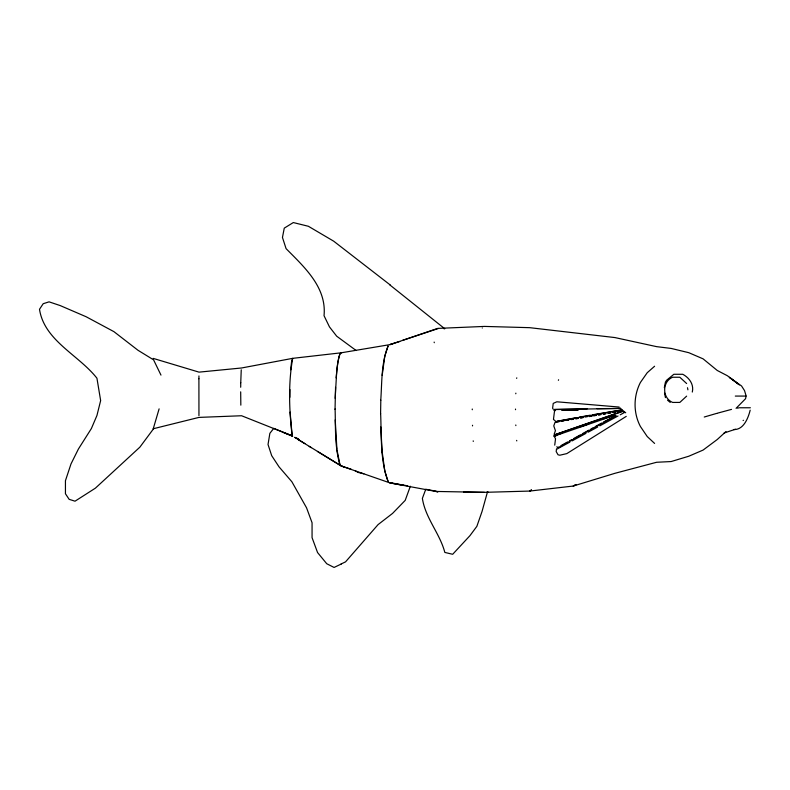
<?xml version="1.0" encoding="UTF-8"?>
<svg xmlns="http://www.w3.org/2000/svg" width="790" height="790" viewBox="0 0 790 790"><rect width="100%" height="100%" fill="white"/><g stroke="black" fill="none" stroke-linecap="round" stroke-linejoin="round"><path stroke-width="1.19" d="M240.683 391.84L240.832 405.151M198.902 378.766L198.952 415.668M240.693 387.248L240.753 382.716M290.088 412.084L292.132 435.448C289.13 410.089 288.202 383.407 292.685 358.344L341.122 352.814L389.904 344.628L438.381 328.472M198.902 378.775L198.942 375.941M335.039 409.378L335.562 387.337M380.582 413.763L380.81 400.194M472.262 409.022L472.282 409.734M289.93 389.559L289.871 397.291M240.743 382.725L241.246 369.799M515.781 393.766L515.86 393.144M335.157 398.338L336.826 369.384L338.791 357.12L339.937 353.9L341.122 352.814L339.937 353.9L337.774 362.324L336.106 377.887M380.76 400.273C382.034 382.163 381.195 363.054 388.088 345.951L384.74 356.418L382.182 375.438M743.114 420.527L743.42 420.28M515.514 409.062L515.514 409.694M516.63 378.38L516.788 377.847M434.283 342.692L434.154 342.08M290.7 369.799L291.609 361.366L292.685 358.344L241.592 367.982L199.021 372.139L153.161 358.384M554.471 411.422L553.454 419.451L555.301 420.892M554.728 445.145L555.538 438.726L553.918 435.922L562.045 433.127M556.515 448.918L556.18 451.574L558.036 454.783L559.814 455.218L566.815 453.608L626.253 416.379M556.792 446.755L557.286 447.209M557.868 447.347L558.57 447.189M558.382 380.306L558.599 379.763M664.321 387.613L665.447 382.064L666.632 380.227L673.85 374.282L682.767 374.282C689.275 377.748 694.114 384.463 692.297 392.057M487.233 492.802L482.048 511.436L476.864 526.337L469.951 535.66L452.68 554.284L444.829 552.427C439.852 533.398 425.435 518.299 422.374 498.391L425.771 489.247L437.393 491.469L484.477 492.338L529.675 491.074L573.214 486.048L614.896 473.319L656.579 462.278L671.164 461.548L688.771 456.235L703.09 450.073L717.261 439.507L725.98 431.547M750.174 410.188C748.189 418.147 743.597 429.967 733.772 429.553M153.3 428.575L159.116 408.855M410.346 486.235L405.201 500.386L392.551 513.421L378.084 524.6L345.546 561.858L341.122 563.981M686.638 396.136L679.825 402.426L672.606 402.426C662.02 398.071 662.02 381.6 672.606 377.245L679.825 377.245L686.638 383.535M153.3 429.089L139.869 447.16L95.402 488.151L75.02 501.196L69.145 499.329L65.442 493.74L65.442 480.695L71.001 463.928L78.408 449.026L91.383 428.536L96.943 415.491L100.646 400.589L96.943 378.232C78.743 354.947 44.329 340.776 39.5 309.295L43.203 303.706L49.079 301.849L60.198 305.572L86.14 316.75L113.928 331.652L138.013 350.286L153.576 359.845L160.972 375.102M736.073 408.331L745.543 398.733L746.125 395.938L744.536 390.615L741.534 385.954L729.387 377.334L738.532 384.236M654.594 366.244L647.217 372.732L640.404 382.469C633.373 396.116 633.215 412.874 640.404 426.482L647.217 436.524L654.594 443.427M484.487 492.338L463.631 492.101M561.068 445.58L567.457 442.025M569.59 440.84L571.723 439.655M573.856 438.48L580.245 434.925M582.378 433.74L588.767 430.195M590.9 429.01L593.033 427.825M595.166 426.649L601.555 423.094M603.688 421.909L616.062 415.57L558.53 447.515M557.049 449.046L569.896 442.084M572.039 440.919L585.953 433.374M588.086 432.219L597.724 426.995M599.867 425.83L618.057 415.965M620.199 414.809L624.485 412.489L623.952 412.36M576.157 484.537L573.214 486.048L576.157 484.576M341.339 563.981L334.081 567.447L326.734 563.724L317.56 552.546L312.06 537.644L312.06 522.743L306.56 507.832L291.875 481.752L279.038 466.851L271.691 455.672L268.027 444.494L269.864 433.315L273.745 428.378L292.468 435.981L241.592 415.747L199.702 417.367M488.062 491.913L487.114 491.913M580.62 426.728L588.748 423.924M603.837 418.73L611.964 415.925M555.617 435.655L614.817 415.264M393.41 343.443L389.904 344.628L399.73 341.497M402.732 340.273L437.729 328.403L484.477 326.418L529.675 327.672L614.896 337.567L656.579 346.642L671.164 348.43L688.771 352.686L703.09 358.848L717.261 370.471L727.412 375.754L739.44 384.928M724.114 433.009L735.52 429.217M716.816 413.358L704.245 417.021M717.448 413.18L731.53 409.388M153.161 428.773L199.021 417.387M576.848 417.564L556.644 421.337M579.258 417.14L590.071 415.234M592.47 414.809L621.967 409.892L557.078 421.327M558.737 421.485L555.143 422.087L553.77 425.879L555.429 430.698L554.116 434.312L554.649 434.451M561.127 421.08L563.517 420.675M565.917 420.27L568.306 419.875M570.696 419.47L573.096 419.065M575.485 418.661L577.875 418.266M580.275 417.861L582.664 417.456M585.054 417.051L587.454 416.656M589.844 416.251L595.828 415.244M598.218 414.839L600.607 414.434M603.007 414.039L605.397 413.634M607.787 413.229L610.186 412.824M612.576 412.429L614.966 412.025M617.355 411.62L619.755 411.215M555.676 422.216L559.271 421.613M561.66 421.208L564.06 420.803M566.45 420.408L568.84 420.004M571.239 419.599L573.629 419.194M576.019 418.799L578.408 418.394M580.808 417.989L583.198 417.584M589.182 416.587L591.572 416.182M593.962 415.777L596.361 415.372M598.751 414.967L601.141 414.572M603.54 414.167L605.93 413.763M608.32 413.358L610.719 412.963M613.109 412.558L615.499 412.153M617.899 411.748L620.288 411.353M737.376 408.114L738.907 407.877M554.264 409.408L587.168 408.835M596.924 408.667L620.733 408.42L554.926 409.566M562.381 410.119L578.369 409.941M561.69 410.267L577.678 410.079M389.904 284.963L444.74 328.739L443.97 328.739M735.302 396.076L745.967 396.076M739.717 407.768L750.382 407.768M389.608 482.611L400.026 484.458M401.103 484.655L407.581 485.84M317.422 451.426L341.122 465.942L389.904 482.888L404.036 485.475M389.904 482.888L437.729 491.805M435.517 491.36L437.867 491.805M363.864 473.812L358.196 472.44L355.273 470.85M619.163 407.048L556.832 401.794L553.227 403.394L552.615 408.213L553.148 409.131M625.729 412.795L620.071 408.262M553.78 410.217L554.313 410.356M554.896 410.494L555.558 410.662M553.918 435.922L554.452 436.05M555.044 436.199L555.706 436.357M344.341 466.939L341.122 465.942L351.234 469.28M340.865 465.675L297.771 439.329M283.798 432.663L292.685 436.278M294.868 437.384L299.232 439.596M294.729 437.384L304.881 443.605M309.176 446.38L311.24 447.634M356.152 350.523L336.688 336.194L329.46 326.882L324.038 315.704C326.813 287.244 304.239 267.04 286.079 248.633L282.455 237.454L284.262 228.142L293.307 222.553L308.376 226.276L333.686 241.177L390.211 284.963M296.833 438.094L298.798 439.596M667.53 400.184L670.236 402.416M388.088 481.564C380.059 460.047 381.61 436.199 380.632 413.575M388.088 481.426L384.799 471.097L382.212 452.068M339.937 464.856C334.644 446.913 335.651 427.746 335.108 409.22L335.098 408.953M339.947 464.658L337.044 450.191M336.896 449.026L335.217 419.875M516.788 440.909L516.63 440.376M687.488 387.732L687.912 389.835M664.548 393.163L665.447 397.607M515.86 425.613L515.781 424.99M473.269 441.422L473.21 440.86M382.153 452.166L380.81 426.965M472.548 425.899L472.509 425.267M482.295 328.008L482.275 328.008M531.394 490.007L529.675 491.074L531.394 490.027M622.076 411.294L555.242 434.589L622.727 411.452L622.076 411.294"/></g></svg>
